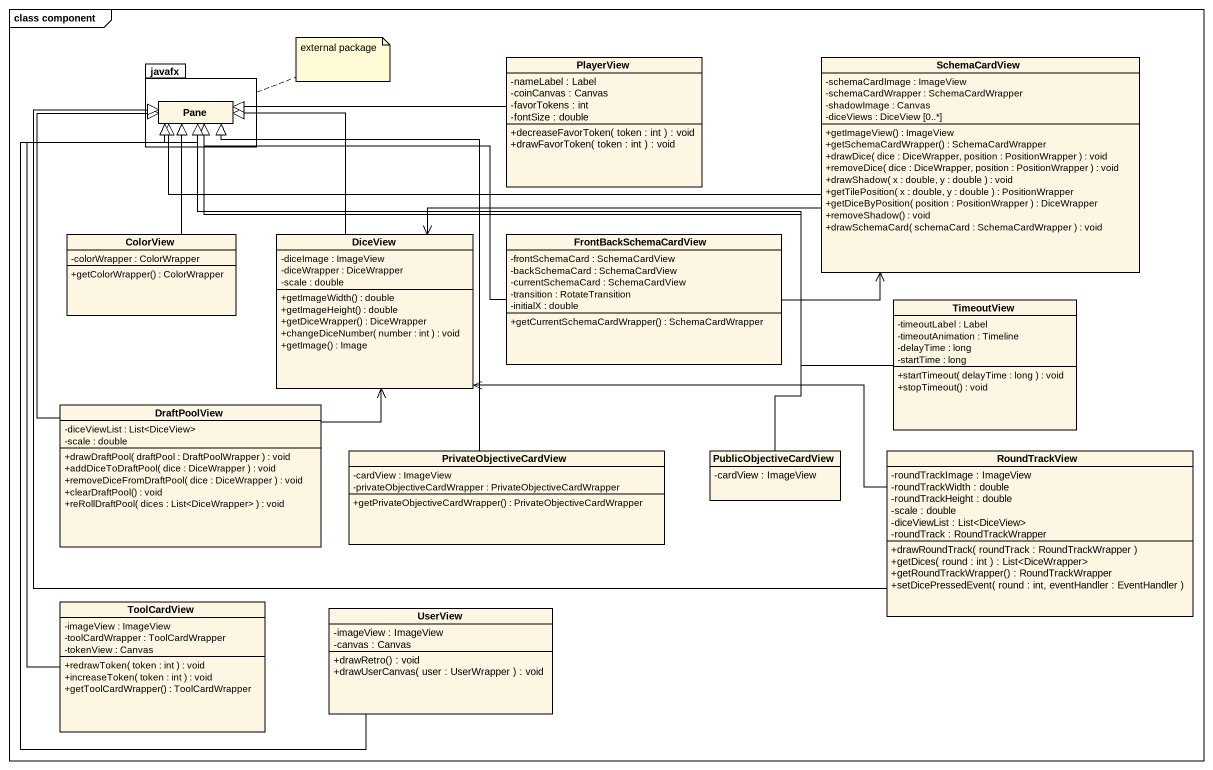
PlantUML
@startuml
mainframe class component
hide circle
hide empty members
skinparam classAttributeIconSize 0
class PlayerView {
  -nameLabel : Label
  -coinCanvas : Canvas
  -favorTokens : int
  -fontSize : double
  +decreaseFavorToken( token : int ) : void
  +drawFavorToken( token : int ) : void
}
class SchemaCardView {
  -schemaCardImage : ImageView
  -schemaCardWrapper : SchemaCardWrapper
  -shadowImage : Canvas
  -diceViews : DiceView [0..*]
  +getImageView() : ImageView
  +getSchemaCardWrapper() : SchemaCardWrapper
  +drawDice( dice : DiceWrapper, position : PositionWrapper ) : void
  +removeDice( dice : DiceWrapper, position : PositionWrapper ) : void
  +drawShadow( x : double, y : double ) : void
  +getTilePosition( x : double, y : double ) : PositionWrapper
  +getDiceByPosition( position : PositionWrapper ) : DiceWrapper
  +removeShadow() : void
  +drawSchemaCard( schemaCard : SchemaCardWrapper ) : void
}
package javafx {
  class Pane
}
class ColorView {
  -colorWrapper : ColorWrapper
  +getColorWrapper() : ColorWrapper
}
class DiceView {
  -diceImage : ImageView
  -diceWrapper : DiceWrapper
  -scale : double
  +getImageWidth() : double
  +getImageHeight() : double
  +getDiceWrapper() : DiceWrapper
  +changeDiceNumber( number : int ) : void
  +getImage() : Image
}
class FrontBackSchemaCardView {
  -frontSchemaCard : SchemaCardView
  -backSchemaCard : SchemaCardView
  -currentSchemaCard : SchemaCardView
  -transition : RotateTransition
  -initialX : double
  +getCurrentSchemaCardWrapper() : SchemaCardWrapper
}
class TimeoutView {
  -timeoutLabel : Label
  -timeoutAnimation : Timeline
  -delayTime : long
  -startTime : long
  +startTimeout( delayTime : long ) : void
  +stopTimeout() : void
}
class DraftPoolView {
  -diceViewList : List<DiceView>
  -scale : double
  +drawDraftPool( draftPool : DraftPoolWrapper ) : void
  +addDiceToDraftPool( dice : DiceWrapper ) : void
  +removeDiceFromDraftPool( dice : DiceWrapper ) : void
  +clearDraftPool() : void
  +reRollDraftPool( dices : List<DiceWrapper> ) : void
}
class PrivateObjectiveCardView {
  -cardView : ImageView
  -privateObjectiveCardWrapper : PrivateObjectiveCardWrapper
  +getPrivateObjectiveCardWrapper() : PrivateObjectiveCardWrapper
}
class PublicObjectiveCardView {
  -cardView : ImageView
}
class RoundTrackView {
  -roundTrackImage : ImageView
  -roundTrackWidth : double
  -roundTrackHeight : double
  -scale : double
  -diceViewList : List<DiceView>
  -roundTrack : RoundTrackWrapper
  +drawRoundTrack( roundTrack : RoundTrackWrapper )
  +getDices( round : int ) : List<DiceWrapper>
  +getRoundTrackWrapper() : RoundTrackWrapper
  +setDicePressedEvent( round : int, eventHandler : EventHandler )
}
class ToolCardView {
  -imageView : ImageView
  -toolCardWrapper : ToolCardWrapper
  -tokenView : Canvas
  +redrawToken( token : int ) : void
  +increaseToken( token : int ) : void
  +getToolCardWrapper() : ToolCardWrapper
}
class UserView {
  -imageView : ImageView
  -canvas : Canvas
  +drawRetro() : void
  +drawUserCanvas( user : UserWrapper ) : void
}
PlayerView -left-|> Pane
SchemaCardView -left-|> Pane
SchemaCardView -left-> DiceView
ColorView -up-|> Pane
DiceView -up-|> Pane
FrontBackSchemaCardView -right-> SchemaCardView
FrontBackSchemaCardView -left-|> Pane
TimeoutView -left-|> Pane
DraftPoolView -up-|> Pane
DraftPoolView -up-> DiceView
PrivateObjectiveCardView -up-|> Pane
PublicObjectiveCardView -up-|> Pane
RoundTrackView -left-|> Pane
RoundTrackView -left-> DiceView
ToolCardView -up-|> Pane
UserView -up-|> Pane
note right of javafx : external package
@enduml
